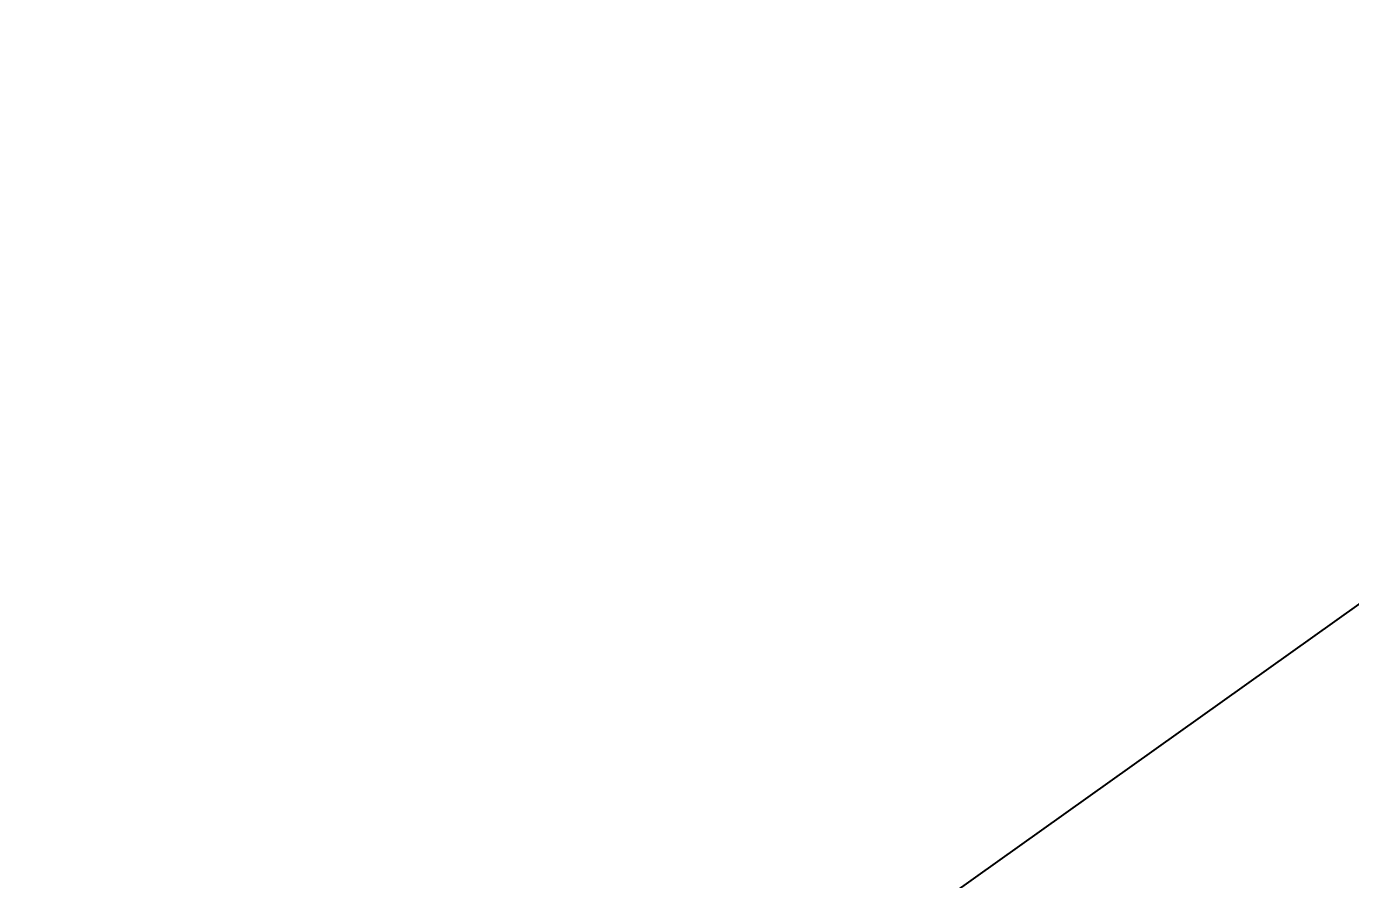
# Model space of a CAD drawing. Header units: feet. Extents: x 2321988 to 2329858, y 6722724 to 6730499.
# Drawn here: x 2326053.8174 to 2326054.1387, y 6726867.2702 to 6726867.4773 of the extents above; entities that cross this region are included whole.
import ezdxf

# ---------------------------------------------------------------- set-up
doc = ezdxf.new("R2010")
doc.units = ezdxf.units.FT
doc.header["$MEASUREMENT"] = 0
doc.header["$PDSIZE"] = 5
doc.layers.add('BESS Dimensions', color=3, linetype='Continuous')
doc.layers.add('C-BESS-EQUIPMENT', color=255, linetype='Continuous')
doc.styles.add('TG_DIMS', font='arial.ttf')
doc.dimstyles.new('TG-PROPOSED-ANNO', dxfattribs={"dimtxt": 0.1, "dimasz": 0.1, "dimexe": 0.05, "dimexo": 0.05, "dimgap": 0.02, "dimtad": 0, "dimtih": 1, "dimtoh": 1, "dimdsep": 46, "dimtxsty": 'TG_DIMS', "dimcen": 0, "dimclrd": 256, "dimclre": 256, "dimclrt": 256, "dimaunit": 1, "dimadec": 6, "dimazin": 2, "dimtfac": 1, "dimtofl": 0, "dimtmove": 1, "dimatfit": 3, "dimfxl": 1, "dimtolj": 1, "dimtzin": 0, "dimarcsym": 0})

# ---------------------------------------------------------------- blocks, each defined once
blk = doc.blocks.new('Midpoint Site Plan$0$P1730-01-0001')
at = {"color": 0, "linetype": 'ByBlock', "lineweight": -2}
for p, q in [((20.0755, 1.9384), (19.1979, 1.9384)), ((19.0203, 1.6742), (19.0203, -1.7263)), ((19.9041, 1.6067), (19.9041, -1.6588)), ((20.3292, 1.6067), (20.3292, -1.6588)), ((18.2904, 1.471), (19.0203, 1.471))]:
    blk.add_line(p, q, dxfattribs=at)
blk.add_arc((19.1979, 1.8893), 0.0491, 90, 180, dxfattribs=at)
blk.add_ellipse((14.454, 0), major_axis=(0, 4.086), ratio=0.670598, start_param=6.046109, end_param=9.661854, dxfattribs=at)
at = {"color": 0, "linetype": 'ByBlock', "lineweight": -2, "extrusion": (0, 0, -1)}
for centre, major_axis, ratio, start_param, end_param in [((15.8979, 0), (0, 4.086), 0.833977, 3.038975, 6.385803), ((16.596, 0), (0, 4.086), 0.833977, 3.050793, 6.373985), ((17.214, 0), (0, 4.086), 0.833977, 3.049307, 6.375471), ((18.1555, 0), (0, 1.9122), 0.833977, 2.568457, 6.856321), ((19.6504, 1.6025), (0, -0.3359), 0.755248, 3.141593, 4.725055), ((20.0755, 1.6025), (0, -0.3359), 0.755248, 3.141593, 4.725055), ((18.2904, 0), (0, 1.471), 0.833977, 3.141593, 6.283185), ((19.25, 0), (0, 1.471), 0.833977, 3.329957, 6.094821)]:
    blk.add_ellipse(centre, major_axis=major_axis, ratio=ratio, start_param=start_param, end_param=end_param, dxfattribs=at)
blk.add_ellipse((17.8421, 0), major_axis=(0, 4.086), ratio=0.833977, dxfattribs=at)
at = {"color": 0, "linetype": 'ByBlock', "lineweight": -2}
for centre in [(19.3382, 0.8481), (19.6456, 0.8481)]:
    blk.add_ellipse(centre, major_axis=(0, 0.275), ratio=0.262998, dxfattribs=at)
blk.add_open_spline([(14.9691, 3.9313), (14.8821, 3.9572), (14.7943, 3.9766), (14.4973, 4.0194), (14.2863, 4.0119), (13.8706, 3.9223), (13.6657, 3.84), (13.2731, 3.6038), (13.0854, 3.4499), (12.7387, 3.0782), (12.5797, 2.8604), (12.3004, 2.3734), (12.18, 2.1043), (11.9855, 1.5301), (11.9113, 1.2251), (11.8137, 0.5972), (11.7902, 0.2743), (11.7953, -0.3705), (11.824, -0.6925), (11.9317, -1.3167), (12.0107, -1.6188), (12.2143, -2.1858), (12.3388, -2.4505), (12.6257, -2.9271), (12.7881, -3.139), (13.1404, -3.498), (13.3303, -3.6451), (13.7262, -3.8671), (13.9321, -3.942), (14.349, -4.0168), (14.56, -4.0167), (14.8356, -3.9671), (14.9026, -3.9511), (14.9691, -3.9313)], degree=3, knots=[6.085725, 6.085725, 6.085725, 6.085725, 6.186944, 6.186944, 6.426796, 6.426796, 6.666649, 6.666649, 6.906501, 6.906501, 7.146353, 7.146353, 7.386205, 7.386205, 7.626057, 7.626057, 7.86591, 7.86591, 8.105762, 8.105762, 8.345614, 8.345614, 8.585466, 8.585466, 8.825318, 8.825318, 9.065171, 9.065171, 9.305023, 9.305023, 9.544875, 9.544875, 9.622239, 9.622239, 9.622239, 9.622239], dxfattribs=at)
blk.add_spline([(19.1488, 1.8893), (19.1042, 1.7227), (19.0203, 1.6742)], degree=3, dxfattribs=at)
blk = doc.blocks.new('Midpoint Site Plan$0$A$C71e53a02')
at = {"lineweight": 9}
for points in [[(15.5428, 2.558), (15.5233, 2.558), (15.5136, 2.558), (15.4941, 2.5482), (15.4844, 2.5482), (15.4746, 2.5482), (15.4551, 2.5482), (15.4454, 2.5482), (15.4356, 2.5482), (15.4161, 2.5385), (15.4064, 2.5385), (15.3967, 2.5385), (15.3772, 2.5385), (15.3674, 2.5385), (15.3577, 2.5288), (15.3382, 2.5288), (15.3284, 2.5288), (15.3187, 2.5288), (15.2992, 2.5288), (15.2895, 2.519), (15.2797, 2.519), (15.2602, 2.519), (15.2505, 2.5093), (15.2407, 2.5093), (15.2212, 2.5093), (15.2115, 2.5093), (15.2018, 2.4995), (15.1823, 2.4995), (15.1725, 2.4995), (15.1628, 2.4898), (15.1433, 2.4898), (15.1335, 2.48), (15.1238, 2.48), (15.1043, 2.48), (15.0946, 2.4703), (15.0848, 2.4703), (15.0653, 2.4703), (15.0556, 2.4605), (15.0458, 2.4605), (15.0361, 2.4508), (15.0166, 2.4508), (15.0069, 2.4411), (14.9971, 2.4411), (14.9776, 2.4313), (14.9679, 2.4313), (14.9581, 2.4313), (14.9484, 2.4216), (14.9289, 2.4216), (14.9192, 2.4118), (14.9289, 2.4118)], [(14.9192, 2.4118), (14.9192, 2.4118)], [(14.8022, 2.3631), (14.7827, 2.3533), (14.773, 2.3436), (14.7632, 2.3436), (14.7535, 2.3339), (14.7438, 2.3339), (14.7243, 2.3241), (14.7145, 2.3144), (14.7048, 2.3144), (14.695, 2.3046), (14.7048, 2.3046)], [(14.8022, 2.3631), (14.8022, 2.3631)], [(14.5878, 2.2462), (14.5781, 2.2364), (14.5684, 2.2267), (14.5586, 2.2267), (14.5489, 2.2169), (14.5294, 2.2072), (14.5196, 2.1974), (14.5099, 2.1974), (14.5001, 2.1877), (14.4904, 2.1779), (14.4806, 2.1779), (14.4904, 2.1779)], [(15.0069, 2.2462), (14.9971, 2.2462), (14.734, 2.2462), (14.734, -2.2559), (14.7438, -2.2559)], [(21.8184, 2.2462), (21.8087, 2.2462), (14.9971, 2.2462), (14.9971, -2.2559), (15.0069, -2.2559), (14.9971, -2.2559), (14.734, -2.2559)], [(14.3832, 2.1), (14.3735, 2.0902), (14.3637, 2.0805), (14.354, 2.0708), (14.3442, 2.061), (14.3345, 2.061), (14.3247, 2.0513), (14.315, 2.0415), (14.3052, 2.0318), (14.2955, 2.022), (14.2858, 2.0123), (14.276, 2.0025), (14.2663, 1.9928), (14.2565, 1.983), (14.2468, 1.9733), (14.237, 1.9636), (14.2273, 1.9636), (14.2175, 1.9538), (14.2078, 1.9441), (14.1981, 1.9343), (14.1883, 1.9246), (14.1786, 1.9148), (14.1688, 1.9051), (14.1591, 1.8953), (14.1493, 1.8856), (14.1396, 1.8759), (14.1298, 1.8661), (14.1201, 1.8564), (14.1103, 1.8466), (14.1006, 1.8369), (14.0909, 1.8271), (14.0811, 1.8174), (14.0714, 1.8076), (14.0714, 1.7979), (14.0616, 1.7882), (14.0519, 1.7784), (14.0421, 1.7687), (14.0324, 1.7492), (14.0226, 1.7394), (14.0129, 1.7297), (14.0032, 1.7199), (14.0032, 1.7102), (13.9934, 1.7005), (13.9837, 1.6907), (13.9739, 1.681), (13.9642, 1.6712), (13.9544, 1.6615), (13.9544, 1.6517), (13.9642, 1.6517)], [(14.3832, 2.1), (14.3832, 2.1)], [(16.1275, 1.681), (16.0983, 1.681), (16.0301, 1.6712), (15.9716, 1.642), (15.9034, 1.603), (15.8547, 1.5445), (15.8059, 1.4861), (15.767, 1.4081), (15.728, 1.3302), (15.7085, 1.2425), (15.689, 1.1547), (15.689, 1.0573), (15.689, 0.9599), (15.7085, 0.8722), (15.728, 0.7844), (15.767, 0.7065), (15.8059, 0.6285), (15.8547, 0.5701), (15.9034, 0.5213), (15.9716, 0.4726), (16.0301, 0.4531), (16.0983, 0.4336), (16.1275, 0.4336), (16.2055, 0.4336), (16.2152, 0.4336)], [(16.2932, 1.4861), (16.527, 1.4861), (16.4783, 1.5445), (16.4296, 1.603), (16.3711, 1.642), (16.3029, 1.6712), (16.2347, 1.681), (16.1762, 1.681), (16.108, 1.6712), (16.0495, 1.642), (15.9813, 1.603), (15.9326, 1.5445), (15.8839, 1.4861), (15.8449, 1.4081), (15.8059, 1.3302), (15.7864, 1.2425), (15.767, 1.1547), (15.767, 1.0573), (15.767, 0.9599), (15.7864, 0.8722), (15.8059, 0.7844), (15.8449, 0.7065), (15.8839, 0.6285), (15.9326, 0.5701), (15.9813, 0.5213), (16.0495, 0.4726), (16.108, 0.4531), (16.1762, 0.4336), (16.2347, 0.4336), (16.3029, 0.4531), (16.3711, 0.4726), (16.4296, 0.5213), (16.4783, 0.5701), (16.527, 0.6285), (16.5368, 0.6285), (16.527, 0.6285), (16.2932, 0.6285), (16.0301, 0.8429), (16.0398, 0.8429)], [(16.2055, 1.681), (16.1275, 1.681), (16.1372, 1.681)], [(13.8862, 1.5543), (13.8862, 1.5445), (13.8765, 1.5348), (13.8667, 1.525), (13.857, 1.5153), (13.857, 1.5056), (13.8472, 1.4958), (13.8375, 1.4861), (13.8278, 1.4666), (13.8278, 1.4568), (13.818, 1.4471), (13.8278, 1.4471)], [(16.2932, 1.4958), (16.2055, 1.4958), (16.2152, 1.4958), (16.2055, 1.4958), (16.1665, 1.4861), (16.108, 1.4763), (16.0593, 1.4373), (16.0106, 1.3984), (15.9716, 1.3399), (15.9424, 1.2814), (15.9229, 1.2132), (15.9034, 1.1353), (15.9034, 1.0573), (15.9034, 0.9793), (15.9229, 0.9014), (15.9424, 0.8332), (15.9716, 0.7747), (16.0106, 0.7162), (16.0593, 0.6773), (16.108, 0.648), (16.1665, 0.6285), (16.2055, 0.6188), (16.2932, 0.6188), (16.3029, 0.6188)], [(16.3224, 0.6285), (16.3127, 0.6285), (16.2542, 0.6285), (16.2055, 0.648), (16.147, 0.6773), (16.108, 0.7162), (16.0593, 0.7747), (16.0301, 0.8332), (16.0106, 0.9014), (15.9911, 0.9793), (15.9911, 1.0573), (15.9911, 1.1353), (16.0106, 1.2132), (16.0301, 1.2814), (16.0593, 1.3399), (16.108, 1.3984), (16.147, 1.4373), (16.2055, 1.4763), (16.2542, 1.4861), (16.3127, 1.4958), (16.3224, 1.4861), (16.3321, 1.4861)], [(16.3029, 1.4861), (16.2932, 1.4861), (16.0301, 1.2717), (16.2639, 1.2717), (16.2737, 1.2717), (16.2639, 1.2717)], [(16.7901, 1.2717), (16.7901, 1.2814), (16.7804, 1.2814), (16.7804, 1.2912), (16.7707, 1.2912), (16.7707, 1.3009), (16.7707, 1.3107), (16.7609, 1.3107), (16.7609, 1.3204), (16.7512, 1.3204), (16.7512, 1.3302), (16.7414, 1.3302), (16.7414, 1.3399), (16.7317, 1.3399), (16.7219, 1.3496), (16.7122, 1.3496), (16.7122, 1.3594), (16.7024, 1.3594), (16.7024, 1.3691), (16.6927, 1.3691), (16.6927, 1.3789), (16.683, 1.3789), (16.683, 1.3886), (16.6732, 1.3886), (16.6732, 1.3984), (16.6635, 1.3984), (16.6537, 1.3984), (16.6537, 1.4081), (16.644, 1.4081), (16.644, 1.4179), (16.6342, 1.4179), (16.6342, 1.4276), (16.6245, 1.4276), (16.6147, 1.4276), (16.6147, 1.4373), (16.605, 1.4373), (16.605, 1.4471), (16.5953, 1.4471), (16.5855, 1.4568), (16.5758, 1.4568), (16.5758, 1.4666), (16.566, 1.4666), (16.5563, 1.4666), (16.5563, 1.4763), (16.5465, 1.4763), (16.5368, 1.4861), (16.527, 1.4861), (16.5368, 1.4861), (16.527, 1.4861), (16.5173, 1.4861), (16.5173, 1.4763), (16.5075, 1.4666), (16.5075, 1.4568), (16.4978, 1.4568), (16.4978, 1.4471), (16.4881, 1.4471), (16.4881, 1.4373), (16.4783, 1.4373), (16.4783, 1.4276), (16.4686, 1.4276), (16.4686, 1.4179), (16.4588, 1.4179), (16.4491, 1.4081), (16.4393, 1.3984), (16.4296, 1.3984), (16.4296, 1.3886), (16.4198, 1.3886), (16.4198, 1.3789), (16.4296, 1.3789), (16.4198, 1.3789), (16.4783, 1.4179), (16.5563, 1.4276), (16.6245, 1.4179), (16.683, 1.3789), (16.7609, 1.2912), (16.8096, 1.1742), (16.8194, 1.0573), (16.8096, 0.9404), (16.8096, 0.9306), (16.8096, 0.9209), (16.8096, 0.9111), (16.7999, 0.9111), (16.7999, 0.9014), (16.7999, 0.8916), (16.7999, 0.8819), (16.7999, 0.8722), (16.7999, 0.8624), (16.7999, 0.8527), (16.7901, 0.8429)], [(16.5075, 1.4666), (16.5075, 1.4666)], [(16.5075, 1.4666), (16.5075, 1.4666)], [(16.5075, 1.4666), (16.5075, 1.4666)], [(16.5075, 1.4666), (16.5075, 1.4666)], [(16.5075, 1.4666), (16.5075, 1.4666)], [(16.5075, 1.4666), (16.5075, 1.4666)], [(16.5075, 1.4666), (16.5075, 1.4666)], [(16.5173, 1.4763), (16.5173, 1.4763)], [(16.5173, 1.4763), (16.5173, 1.4763)], [(16.5173, 1.4763), (16.5173, 1.4763)], [(16.5173, 1.4763), (16.5173, 1.4763)], [(16.5173, 1.4763), (16.5173, 1.4763)], [(16.527, 1.4861), (16.527, 1.4861)], [(16.527, 1.4861), (16.527, 1.4861)], [(16.5465, 1.4763), (16.5465, 1.4763)], [(16.5563, 1.4763), (16.5563, 1.4763)], [(16.566, 1.4666), (16.566, 1.4666)], [(16.566, 1.4666), (16.566, 1.4666)], [(16.566, 1.4666), (16.566, 1.4666)], [(16.4686, 1.4276), (16.4686, 1.4276)], [(16.4686, 1.4276), (16.4686, 1.4276)], [(16.4686, 1.4276), (16.4686, 1.4276)], [(16.4686, 1.4276), (16.4686, 1.4276)], [(16.4686, 1.4276), (16.4686, 1.4276)], [(16.4686, 1.4276), (16.4686, 1.4276)], [(16.4686, 1.4276), (16.4686, 1.4276)], [(16.4686, 1.4276), (16.4686, 1.4276)], [(16.4686, 1.4276), (16.4686, 1.4276)], [(16.4783, 1.4373), (16.4783, 1.4373)], [(16.4783, 1.4373), (16.4783, 1.4373)], [(16.4783, 1.4373), (16.4783, 1.4373)], [(16.4783, 1.4373), (16.4783, 1.4373)], [(16.4783, 1.4373), (16.4783, 1.4373)], [(16.4783, 1.4373), (16.4783, 1.4373)], [(16.4783, 1.4373), (16.4783, 1.4373)], [(16.4783, 1.4373), (16.4783, 1.4373)], [(16.4783, 1.4276), (16.4783, 1.4276)], [(16.4881, 1.4471), (16.4881, 1.4471)], [(16.4881, 1.4471), (16.4881, 1.4471)], [(16.4881, 1.4471), (16.4881, 1.4471)], [(16.4881, 1.4471), (16.4881, 1.4471)], [(16.4881, 1.4471), (16.4881, 1.4471)], [(16.4881, 1.4471), (16.4881, 1.4471)], [(16.4881, 1.4471), (16.4881, 1.4471)], [(16.4881, 1.4471), (16.4881, 1.4471)], [(16.4881, 1.4471), (16.4881, 1.4471)], [(16.4881, 1.4373), (16.4881, 1.4373)], [(16.4978, 1.4568), (16.4978, 1.4568)], [(16.4978, 1.4568), (16.4978, 1.4568)], [(16.4978, 1.4568), (16.4978, 1.4568)], [(16.4978, 1.4568), (16.4978, 1.4568)], [(16.4978, 1.4568), (16.4978, 1.4568)], [(16.4978, 1.4568), (16.4978, 1.4568)], [(16.4978, 1.4568), (16.4978, 1.4568)], [(16.4978, 1.4568), (16.4978, 1.4568)], [(16.4978, 1.4568), (16.4978, 1.4568)], [(16.4978, 1.4568), (16.4978, 1.4568)], [(16.4978, 1.4471), (16.4978, 1.4471)], [(16.5758, 1.4568), (16.5758, 1.4568)], [(16.5855, 1.4568), (16.5855, 1.4568)], [(16.5855, 1.4568), (16.5855, 1.4568)], [(16.5855, 1.4568), (16.5855, 1.4568)], [(16.5953, 1.4471), (16.5953, 1.4471)], [(16.5953, 1.4471), (16.5953, 1.4471)], [(16.5953, 1.4471), (16.5953, 1.4471)], [(16.605, 1.4471), (16.605, 1.4471)], [(16.605, 1.4373), (16.605, 1.4373)], [(16.6147, 1.4373), (16.6147, 1.4373)], [(16.6147, 1.4373), (16.6147, 1.4373)], [(16.6245, 1.4276), (16.6245, 1.4276)], [(16.6245, 1.4276), (16.6245, 1.4276)], [(16.6245, 1.4276), (16.6245, 1.4276)], [(16.4296, 1.3886), (16.4296, 1.3886)], [(16.4296, 1.3886), (16.4296, 1.3886)], [(16.4393, 1.3984), (16.4393, 1.3984)], [(16.4393, 1.3984), (16.4393, 1.3984)], [(16.4393, 1.3984), (16.4393, 1.3984)], [(16.4393, 1.3984), (16.4393, 1.3984)], [(16.4491, 1.4081), (16.4491, 1.4081)], [(16.4491, 1.4081), (16.4491, 1.4081)], [(16.4491, 1.4081), (16.4491, 1.4081)], [(16.4491, 1.4081), (16.4491, 1.4081)], [(16.4491, 1.4081), (16.4491, 1.4081)], [(16.4491, 1.4081), (16.4491, 1.4081)], [(16.4491, 1.4081), (16.4491, 1.4081)], [(16.4588, 1.4179), (16.4588, 1.4179)], [(16.4588, 1.4179), (16.4588, 1.4179)], [(16.4588, 1.4179), (16.4588, 1.4179)], [(16.4588, 1.4179), (16.4588, 1.4179)], [(16.4588, 1.4179), (16.4588, 1.4179)], [(16.4588, 1.4179), (16.4588, 1.4179)], [(16.4588, 1.4179), (16.4588, 1.4179)], [(16.4588, 1.4179), (16.4588, 1.4179)], [(16.4588, 1.4179), (16.4588, 1.4179)], [(16.6342, 1.4179), (16.6342, 1.4179)], [(16.6342, 1.4179), (16.6342, 1.4179)], [(16.644, 1.4179), (16.644, 1.4179)], [(16.644, 1.4179), (16.644, 1.4179)], [(16.6537, 1.4081), (16.6537, 1.4081)], [(16.6537, 1.4081), (16.6537, 1.4081)], [(16.6537, 1.4081), (16.6537, 1.4081)], [(16.6635, 1.3984), (16.6635, 1.3984)], [(16.6635, 1.3984), (16.6635, 1.3984)], [(16.6635, 1.3984), (16.6635, 1.3984)], [(16.6635, 1.3984), (16.6635, 1.3984)], [(16.6635, 1.3984), (16.6635, 1.3984)], [(16.6635, 1.3984), (16.6635, 1.3984)], [(16.6635, 1.3984), (16.6635, 1.3984)], [(16.6732, 1.3984), (16.6732, 1.3984)], [(16.6732, 1.3984), (16.6732, 1.3984)], [(16.6732, 1.3886), (16.6732, 1.3886)], [(16.6732, 1.3886), (16.6732, 1.3886)], [(16.6732, 1.3886), (16.6732, 1.3886)], [(16.6732, 1.3886), (16.6732, 1.3886)], [(16.683, 1.3886), (16.683, 1.3886)], [(16.7999, 0.8429), (16.7901, 0.8429), (16.7901, 0.8332), (16.7804, 0.8332), (16.7804, 0.8234), (16.7707, 0.8234), (16.7707, 0.8137), (16.7609, 0.8137), (16.7609, 0.8039), (16.7512, 0.7942), (16.7414, 0.7844), (16.7414, 0.7747), (16.7317, 0.7747), (16.7219, 0.7747), (16.7219, 0.765), (16.7122, 0.765), (16.7122, 0.7552), (16.7024, 0.7552), (16.7024, 0.7455), (16.6927, 0.7455), (16.6927, 0.7357), (16.683, 0.7357), (16.6927, 0.7357), (16.683, 0.7357), (16.6245, 0.6967), (16.5563, 0.687), (16.4783, 0.6967), (16.4198, 0.7357), (16.4296, 0.7357), (16.4198, 0.7357), (16.3419, 0.8234), (16.3029, 0.9404), (16.2834, 1.0573), (16.2932, 1.0573), (16.2834, 1.0573), (16.3029, 1.1742), (16.3419, 1.2912), (16.4198, 1.3789), (16.4101, 1.3789), (16.4101, 1.3691), (16.4004, 1.3691), (16.4004, 1.3594), (16.3906, 1.3594), (16.3809, 1.3594), (16.3809, 1.3496), (16.3711, 1.3496), (16.3711, 1.3399), (16.3614, 1.3399), (16.3516, 1.3302), (16.3419, 1.3302), (16.3419, 1.3204), (16.3321, 1.3204), (16.3224, 1.3107), (16.3127, 1.3107), (16.3127, 1.3009), (16.3029, 1.3009), (16.2932, 1.2912), (16.2834, 1.2912), (16.2834, 1.2814), (16.2737, 1.2814), (16.2639, 1.2717), (16.2639, 1.2619), (16.2639, 1.2522), (16.2737, 1.2425), (16.2737, 1.2327), (16.2737, 1.223), (16.2737, 1.2132), (16.2737, 1.2035), (16.2737, 1.1937), (16.2737, 1.184), (16.2737, 1.1742), (16.2834, 1.1742), (16.2834, 1.1645), (16.2834, 1.1547), (16.2834, 1.145), (16.2834, 1.1353), (16.2834, 1.1255), (16.2834, 1.1158), (16.2834, 1.106), (16.2834, 1.0963), (16.2834, 1.0865), (16.2834, 1.0768), (16.2834, 1.067), (16.2834, 1.0573), (16.2834, 1.0476), (16.2834, 1.0378), (16.2834, 1.0281), (16.2834, 1.0183), (16.2834, 1.0086), (16.2834, 0.9988), (16.2834, 0.9891), (16.2834, 0.9793), (16.2834, 0.9696), (16.2834, 0.9599), (16.2834, 0.9501), (16.2834, 0.9404), (16.2737, 0.9306), (16.2737, 0.9209), (16.2737, 0.9111), (16.2737, 0.9014), (16.2737, 0.8916), (16.2737, 0.8819), (16.2737, 0.8722), (16.2639, 0.8722), (16.2639, 0.8624), (16.2639, 0.8527), (16.2639, 0.8429), (16.2737, 0.8429), (16.2639, 0.8429), (16.0301, 0.8429), (16.0301, 1.2717), (16.0398, 1.2717)], [(16.3711, 1.3496), (16.3711, 1.3496)], [(16.3809, 1.3496), (16.3809, 1.3496)], [(16.3809, 1.3496), (16.3809, 1.3496)], [(16.3906, 1.3594), (16.3906, 1.3594)], [(16.3906, 1.3594), (16.3906, 1.3594)], [(16.3906, 1.3594), (16.3906, 1.3594)], [(16.3906, 1.3594), (16.3906, 1.3594)], [(16.4004, 1.3691), (16.4004, 1.3691)], [(16.4004, 1.3691), (16.4004, 1.3691)], [(16.4004, 1.3691), (16.4004, 1.3691)], [(16.4004, 1.3691), (16.4004, 1.3691)], [(16.4004, 1.3691), (16.4004, 1.3691)], [(16.4004, 1.3691), (16.4004, 1.3691)], [(16.4004, 1.3691), (16.4004, 1.3691)], [(16.4101, 1.3789), (16.4101, 1.3789)], [(16.4101, 1.3789), (16.4101, 1.3789)], [(16.4101, 1.3691), (16.4101, 1.3691)], [(16.4101, 1.3691), (16.4101, 1.3691)], [(16.4101, 1.3691), (16.4101, 1.3691)], [(16.4198, 1.3789), (16.4198, 1.3789)], [(16.6927, 1.3789), (16.6927, 1.3789)], [(16.6927, 1.3691), (16.6927, 1.3691)], [(16.7024, 1.3691), (16.7024, 1.3691)], [(16.7024, 1.3691), (16.7024, 1.3691)], [(16.7024, 1.3691), (16.7024, 1.3691)], [(16.7122, 1.3594), (16.7122, 1.3594)], [(16.7122, 1.3594), (16.7122, 1.3594)], [(16.7122, 1.3594), (16.7122, 1.3594)], [(16.7122, 1.3594), (16.7122, 1.3594)], [(16.7122, 1.3594), (16.7122, 1.3594)], [(16.7219, 1.3496), (16.7219, 1.3496)], [(16.7219, 1.3496), (16.7219, 1.3496)], [(16.7219, 1.3496), (16.7219, 1.3496)], [(16.7219, 1.3496), (16.7219, 1.3496)], [(16.7219, 1.3496), (16.7219, 1.3496)], [(16.7219, 1.3496), (16.7219, 1.3496)], [(16.7219, 1.3496), (16.7219, 1.3496)], [(16.7219, 1.3496), (16.7219, 1.3496)], [(16.7219, 1.3496), (16.7219, 1.3496)], [(13.7595, 1.3399), (13.7498, 1.3302), (13.7498, 1.3204), (13.74, 1.3009), (13.7303, 1.2912), (13.7303, 1.2814), (13.7206, 1.2717), (13.7206, 1.2619), (13.7108, 1.2425), (13.7011, 1.2327), (13.7108, 1.2327)], [(13.7595, 1.3399), (13.7595, 1.3399)], [(15.728, 1.3399), (15.689, 1.3302), (15.6403, 1.3107), (15.611, 1.2814), (15.5721, 1.2327), (15.5526, 1.184), (15.5331, 1.1158), (15.5331, 1.0573), (15.5331, 0.9988), (15.5526, 0.9404), (15.5721, 0.8819), (15.611, 0.8332), (15.6403, 0.8039), (15.689, 0.7844), (15.728, 0.7747), (15.7377, 0.7747), (15.728, 0.7747)], [(16.3321, 1.3204), (16.3321, 1.3204)], [(16.3321, 1.3204), (16.3321, 1.3204)], [(16.3321, 1.3204), (16.3321, 1.3204)], [(16.3419, 1.3302), (16.3419, 1.3302)], [(16.3419, 1.3204), (16.3419, 1.3204)], [(16.3516, 1.3302), (16.3516, 1.3302)], [(16.3516, 1.3302), (16.3516, 1.3302)], [(16.3516, 1.3302), (16.3516, 1.3302)], [(16.3614, 1.3399), (16.3614, 1.3399)], [(16.3614, 1.3399), (16.3614, 1.3399)], [(16.3614, 1.3399), (16.3614, 1.3399)], [(16.3711, 1.3399), (16.3711, 1.3399)], [(16.7317, 1.3399), (16.7317, 1.3399)], [(16.7317, 1.3399), (16.7317, 1.3399)], [(16.7317, 1.3399), (16.7317, 1.3399)], [(16.7317, 1.3399), (16.7317, 1.3399)], [(16.7317, 1.3399), (16.7317, 1.3399)], [(16.7317, 1.3399), (16.7317, 1.3399)], [(16.7317, 1.3399), (16.7317, 1.3399)], [(16.7317, 1.3399), (16.7317, 1.3399)], [(16.7317, 1.3399), (16.7317, 1.3399)], [(16.7317, 1.3399), (16.7317, 1.3399)], [(16.7414, 1.3302), (16.7414, 1.3302)], [(16.7414, 1.3302), (16.7414, 1.3302)], [(16.7414, 1.3302), (16.7414, 1.3302)], [(16.7414, 1.3302), (16.7414, 1.3302)], [(16.7414, 1.3302), (16.7414, 1.3302)], [(16.7414, 1.3302), (16.7414, 1.3302)], [(16.7414, 1.3302), (16.7414, 1.3302)], [(16.7414, 1.3302), (16.7414, 1.3302)], [(16.7414, 1.3302), (16.7414, 1.3302)], [(16.7512, 1.3204), (16.7512, 1.3204)], [(16.7512, 1.3204), (16.7512, 1.3204)], [(16.7512, 1.3204), (16.7512, 1.3204)], [(16.7512, 1.3204), (16.7512, 1.3204)], [(16.7512, 1.3204), (16.7512, 1.3204)], [(16.7512, 1.3204), (16.7512, 1.3204)], [(16.7512, 1.3204), (16.7512, 1.3204)], [(16.7512, 1.3204), (16.7512, 1.3204)], [(16.7512, 1.3204), (16.7512, 1.3204)], [(16.7512, 1.3204), (16.7512, 1.3204)], [(16.2932, 1.2912), (16.2932, 1.2912)], [(16.2932, 1.2912), (16.2932, 1.2912)], [(16.2932, 1.2912), (16.2932, 1.2912)], [(16.3029, 1.3009), (16.3029, 1.3009)], [(16.3029, 1.3009), (16.3029, 1.3009)], [(16.3127, 1.3107), (16.3127, 1.3107)], [(16.3127, 1.3009), (16.3127, 1.3009)], [(16.3224, 1.3107), (16.3224, 1.3107)], [(16.3224, 1.3107), (16.3224, 1.3107)], [(16.3224, 1.3107), (16.3224, 1.3107)], [(16.7609, 1.3107), (16.7609, 1.3107)], [(16.7609, 1.3107), (16.7609, 1.3107)], [(16.7609, 1.3107), (16.7609, 1.3107)], [(16.7609, 1.3107), (16.7609, 1.3107)], [(16.7609, 1.3107), (16.7609, 1.3107)], [(16.7609, 1.3107), (16.7609, 1.3107)], [(16.7609, 1.3107), (16.7609, 1.3107)], [(16.7609, 1.3107), (16.7609, 1.3107)], [(16.7609, 1.3107), (16.7609, 1.3107)], [(16.7609, 1.3107), (16.7609, 1.3107)], [(16.7707, 1.3009), (16.7707, 1.3009)], [(16.7707, 1.3009), (16.7707, 1.3009)], [(16.7707, 1.3009), (16.7707, 1.3009)], [(16.7707, 1.3009), (16.7707, 1.3009)], [(16.7707, 1.3009), (16.7707, 1.3009)], [(16.7707, 1.3009), (16.7707, 1.3009)], [(16.7707, 1.3009), (16.7707, 1.3009)], [(16.7707, 1.3009), (16.7707, 1.3009)], [(16.7804, 1.2912), (16.7804, 1.2912)], [(16.7804, 1.2912), (16.7804, 1.2912)], [(16.7804, 1.2912), (16.7804, 1.2912)], [(16.7804, 1.2912), (16.7804, 1.2912)], [(16.7804, 1.2814), (16.7804, 1.2814)], [(16.7901, 1.2814), (16.7901, 1.2814)], [(16.7901, 1.2814), (16.7901, 1.2814)], [(16.2639, 1.2717), (16.2639, 1.2717)], [(16.2639, 1.2619), (16.2639, 1.2619)], [(16.2639, 1.2522), (16.2639, 1.2522)], [(16.2639, 1.2522), (16.2639, 1.2522)], [(16.2737, 1.2425), (16.2737, 1.2425)], [(16.2737, 1.2425), (16.2737, 1.2425)], [(16.5368, 0.6285), (16.5465, 0.6383), (16.5563, 0.6383), (16.5563, 0.648), (16.566, 0.648), (16.5758, 0.6578), (16.5855, 0.6578), (16.5855, 0.6675), (16.5953, 0.6675), (16.605, 0.6675), (16.605, 0.6773), (16.6147, 0.6773), (16.6147, 0.687), (16.6245, 0.687), (16.6342, 0.687), (16.6342, 0.6967), (16.644, 0.6967), (16.644, 0.7065), (16.6537, 0.7065), (16.6537, 0.7162), (16.6635, 0.7162), (16.6732, 0.726), (16.683, 0.726), (16.683, 0.7357), (16.7609, 0.8234), (16.8096, 0.9404), (16.8096, 0.9501), (16.8096, 0.9599), (16.8096, 0.9696), (16.8096, 0.9793), (16.8096, 0.9891), (16.8194, 0.9891), (16.8194, 0.9988), (16.8194, 1.0086), (16.8194, 1.0183), (16.8194, 1.0281), (16.8194, 1.0378), (16.8194, 1.0476), (16.8194, 1.0573), (16.8291, 1.0573), (16.8194, 1.0573), (16.8194, 1.067), (16.8194, 1.0768), (16.8194, 1.0865), (16.8194, 1.0963), (16.8096, 1.106), (16.8096, 1.1158), (16.8096, 1.1255), (16.8096, 1.1353), (16.8096, 1.145), (16.8096, 1.1547), (16.8096, 1.1645), (16.8096, 1.1742), (16.8096, 1.184), (16.8096, 1.1937), (16.8096, 1.2035), (16.7999, 1.2132), (16.7999, 1.223), (16.7999, 1.2327), (16.7999, 1.2425), (16.7999, 1.2522), (16.7999, 1.2619), (16.7901, 1.2717), (16.7999, 1.2717)], [(16.7901, 1.2717), (16.7901, 1.2717)], [(16.7999, 1.2619), (16.7999, 1.2619)], [(16.7999, 1.2522), (16.7999, 1.2522)], [(16.7999, 1.2522), (16.7999, 1.2522)], [(16.7999, 1.2425), (16.7999, 1.2425)], [(16.7999, 1.2425), (16.7999, 1.2425)], [(13.7011, 1.2327), (13.7011, 1.2327)], [(16.2737, 1.2327), (16.2737, 1.2327)], [(16.2737, 1.223), (16.2737, 1.223)], [(16.2737, 1.223), (16.2737, 1.223)], [(16.2737, 1.2132), (16.2737, 1.2132)], [(16.2737, 1.2132), (16.2737, 1.2132)], [(16.2737, 1.2035), (16.2737, 1.2035)], [(16.2737, 1.2035), (16.2737, 1.2035)], [(16.7999, 1.2327), (16.7999, 1.2327)], [(16.7999, 1.223), (16.7999, 1.223)], [(16.7999, 1.223), (16.7999, 1.223)], [(16.7999, 1.2132), (16.7999, 1.2132)], [(16.7999, 1.2132), (16.7999, 1.2132)], [(16.8096, 1.2035), (16.8096, 1.2035)], [(16.8096, 1.2035), (16.8096, 1.2035)], [(15.6987, 1.1742), (15.6792, 1.0573), (15.6987, 0.9404), (15.7085, 0.9404)], [(16.2737, 1.1937), (16.2737, 1.1937)], [(16.2737, 1.1937), (16.2737, 1.1937)], [(16.2737, 1.184), (16.2737, 1.184)], [(16.2737, 1.184), (16.2737, 1.184)], [(16.2834, 1.1742), (16.2834, 1.1742)], [(16.2834, 1.1645), (16.2834, 1.1645)], [(16.2834, 1.1645), (16.2834, 1.1645)], [(16.8096, 1.1937), (16.8096, 1.1937)], [(16.8096, 1.1937), (16.8096, 1.1937)], [(16.8096, 1.184), (16.8096, 1.184)], [(16.8096, 1.184), (16.8096, 1.184)], [(16.8096, 1.1742), (16.8096, 1.1742)], [(16.8096, 1.1742), (16.8096, 1.1742)], [(16.8096, 1.1645), (16.8096, 1.1645)], [(16.8096, 1.1645), (16.8096, 1.1645)], [(16.2834, 1.1547), (16.2834, 1.1547)], [(16.2834, 1.1547), (16.2834, 1.1547)], [(16.2834, 1.145), (16.2834, 1.145)], [(16.2834, 1.1353), (16.2834, 1.1353)], [(16.2834, 1.1353), (16.2834, 1.1353)], [(16.2834, 1.1255), (16.2834, 1.1255)], [(16.2834, 1.1255), (16.2834, 1.1255)], [(16.8096, 1.1547), (16.8096, 1.1547)], [(16.8096, 1.1547), (16.8096, 1.1547)], [(16.8096, 1.145), (16.8096, 1.145)], [(16.8096, 1.1353), (16.8096, 1.1353)], [(16.8096, 1.1353), (16.8096, 1.1353)], [(16.8096, 1.1255), (16.8096, 1.1255)], [(16.8096, 1.1255), (16.8096, 1.1255)], [(13.6523, 1.1158), (13.6426, 1.0963), (13.6329, 1.0768), (13.6231, 1.0476), (13.6134, 1.0183), (13.6036, 0.9988), (13.5939, 0.9696), (13.5841, 0.9404), (13.5744, 0.9209), (13.5744, 0.8916)], [(16.2834, 1.1158), (16.2834, 1.1158)], [(16.2834, 1.1158), (16.2834, 1.1158)], [(16.2834, 1.106), (16.2834, 1.106)], [(16.2834, 1.0963), (16.2834, 1.0963)], [(16.8096, 1.1158), (16.8096, 1.1158)], [(16.8096, 1.1158), (16.8096, 1.1158)], [(16.8096, 1.106), (16.8096, 1.106)], [(16.8194, 1.0963), (16.8194, 1.0963)], [(16.2834, 1.0476), (16.2834, 1.0476)], [(16.8194, 1.0476), (16.8194, 1.0476)], [(16.2834, 1.0378), (16.2834, 1.0378)], [(16.2834, 1.0378), (16.2834, 1.0378)], [(16.2834, 1.0281), (16.2834, 1.0281)], [(16.2834, 1.0281), (16.2834, 1.0281)], [(16.2834, 1.0183), (16.2834, 1.0183)], [(16.2834, 1.0086), (16.2834, 1.0086)], [(16.2834, 1.0086), (16.2834, 1.0086)], [(16.8194, 1.0378), (16.8194, 1.0378)], [(16.8194, 1.0378), (16.8194, 1.0378)], [(16.8194, 1.0281), (16.8194, 1.0281)], [(16.8194, 1.0281), (16.8194, 1.0281)], [(16.8194, 1.0183), (16.8194, 1.0183)], [(16.8194, 1.0086), (16.8194, 1.0086)], [(16.8194, 1.0086), (16.8194, 1.0086)], [(16.2834, 0.9988), (16.2834, 0.9988)], [(16.2834, 0.9988), (16.2834, 0.9988)], [(16.2834, 0.9891), (16.2834, 0.9891)], [(16.2834, 0.9891), (16.2834, 0.9891)], [(16.2834, 0.9793), (16.2834, 0.9793)], [(16.2834, 0.9793), (16.2834, 0.9793)], [(16.2834, 0.9696), (16.2834, 0.9696)], [(16.2834, 0.9696), (16.2834, 0.9696)], [(16.8096, 0.9793), (16.8096, 0.9793)], [(16.8096, 0.9793), (16.8096, 0.9793)], [(16.8096, 0.9696), (16.8096, 0.9696)], [(16.8096, 0.9696), (16.8096, 0.9696)], [(16.8194, 0.9988), (16.8194, 0.9988)], [(16.8194, 0.9988), (16.8194, 0.9988)], [(16.8194, 0.9891), (16.8194, 0.9891)], [(16.2737, 0.9306), (16.2737, 0.9306)], [(16.2737, 0.9306), (16.2737, 0.9306)], [(16.2834, 0.9599), (16.2834, 0.9599)], [(16.2834, 0.9599), (16.2834, 0.9599)], [(16.2834, 0.9501), (16.2834, 0.9501)], [(16.2834, 0.9404), (16.2834, 0.9404)], [(16.2834, 0.9404), (16.2834, 0.9404)], [(16.8096, 0.9599), (16.8096, 0.9599)], [(16.8096, 0.9599), (16.8096, 0.9599)], [(16.8096, 0.9501), (16.8096, 0.9501)], [(16.8096, 0.9404), (16.8096, 0.9404)], [(16.8096, 0.9404), (16.8096, 0.9404)], [(16.8096, 0.9306), (16.8096, 0.9306)], [(16.8096, 0.9306), (16.8096, 0.9306)], [(16.2737, 0.9209), (16.2737, 0.9209)], [(16.2737, 0.9209), (16.2737, 0.9209)], [(16.2737, 0.9111), (16.2737, 0.9111)], [(16.2737, 0.9111), (16.2737, 0.9111)], [(16.2737, 0.9014), (16.2737, 0.9014)], [(16.2737, 0.9014), (16.2737, 0.9014)], [(16.2737, 0.8916), (16.2737, 0.8916)], [(16.2737, 0.8916), (16.2737, 0.8916)], [(16.7999, 0.9014), (16.7999, 0.9014)], [(16.7999, 0.9014), (16.7999, 0.9014)], [(16.7999, 0.8916), (16.7999, 0.8916)], [(16.7999, 0.8916), (16.7999, 0.8916)], [(16.8096, 0.9209), (16.8096, 0.9209)], [(16.8096, 0.9209), (16.8096, 0.9209)], [(16.8096, 0.9111), (16.8096, 0.9111)], [(16.2737, 0.8819), (16.2737, 0.8819)], [(16.7999, 0.8819), (16.7999, 0.8819)], [(16.7999, 0.8722), (16.7999, 0.8722)], [(16.2639, 0.8429), (16.2639, 0.8332), (16.2737, 0.8332), (16.2834, 0.8332), (16.2834, 0.8234), (16.2932, 0.8234), (16.3029, 0.8137), (16.3127, 0.8137), (16.3127, 0.8039), (16.3224, 0.8039), (16.3321, 0.8039), (16.3321, 0.7942), (16.3419, 0.7942), (16.3419, 0.7844), (16.3516, 0.7844), (16.3614, 0.7747), (16.3711, 0.7747), (16.3711, 0.765), (16.3809, 0.765), (16.3906, 0.7552), (16.4004, 0.7455), (16.4101, 0.7455), (16.4101, 0.7357), (16.4198, 0.7357), (16.4198, 0.726), (16.4296, 0.726), (16.4296, 0.7162), (16.4393, 0.7162), (16.4491, 0.7162), (16.4491, 0.7065), (16.4588, 0.7065), (16.4588, 0.6967), (16.4686, 0.6967), (16.4686, 0.687), (16.4783, 0.687), (16.4783, 0.6773), (16.4881, 0.6773), (16.4881, 0.6675), (16.4978, 0.6675), (16.4978, 0.6578), (16.5075, 0.6578), (16.5075, 0.648), (16.5173, 0.6383), (16.5173, 0.6285), (16.527, 0.6285), (16.5368, 0.6285), (16.527, 0.6285)], [(16.2834, 0.8234), (16.2834, 0.8234)], [(16.2932, 0.8234), (16.2932, 0.8234)], [(16.2932, 0.8234), (16.2932, 0.8234)], [(16.2932, 0.8234), (16.2932, 0.8234)], [(16.3029, 0.8137), (16.3029, 0.8137)], [(16.3029, 0.8137), (16.3029, 0.8137)], [(16.3127, 0.8137), (16.3127, 0.8137)], [(16.3127, 0.8137), (16.3127, 0.8137)], [(16.7707, 0.8137), (16.7707, 0.8137)], [(16.7707, 0.8137), (16.7707, 0.8137)], [(16.7707, 0.8137), (16.7707, 0.8137)], [(16.7707, 0.8137), (16.7707, 0.8137)], [(16.7707, 0.8137), (16.7707, 0.8137)], [(16.7804, 0.8332), (16.7804, 0.8332)], [(15.7377, 0.7747), (15.7475, 0.7747)], [(16.3224, 0.8039), (16.3224, 0.8039)], [(16.3224, 0.8039), (16.3224, 0.8039)], [(16.3224, 0.8039), (16.3224, 0.8039)], [(16.3321, 0.7942), (16.3321, 0.7942)], [(16.3321, 0.7942), (16.3321, 0.7942)], [(16.3419, 0.7942), (16.3419, 0.7942)], [(16.3419, 0.7942), (16.3419, 0.7942)], [(16.3419, 0.7942), (16.3419, 0.7942)], [(16.3419, 0.7942), (16.3419, 0.7942)], [(16.3419, 0.7942), (16.3419, 0.7942)], [(16.3419, 0.7844), (16.3419, 0.7844)], [(16.3516, 0.7844), (16.3516, 0.7844)], [(16.3516, 0.7844), (16.3516, 0.7844)], [(16.3516, 0.7844), (16.3516, 0.7844)], [(16.3516, 0.7844), (16.3516, 0.7844)], [(16.3516, 0.7844), (16.3516, 0.7844)], [(16.3516, 0.7844), (16.3516, 0.7844)], [(16.3614, 0.7747), (16.3614, 0.7747)], [(16.3614, 0.7747), (16.3614, 0.7747)], [(16.3614, 0.7747), (16.3614, 0.7747)], [(16.3711, 0.7747), (16.3711, 0.7747)], [(16.7317, 0.7747), (16.7317, 0.7747)], [(16.7317, 0.7747), (16.7317, 0.7747)], [(16.7317, 0.7747), (16.7317, 0.7747)], [(16.7317, 0.7747), (16.7317, 0.7747)], [(16.7317, 0.7747), (16.7317, 0.7747)], [(16.7317, 0.7747), (16.7317, 0.7747)], [(16.7317, 0.7747), (16.7317, 0.7747)], [(16.7317, 0.7747), (16.7317, 0.7747)], [(16.7317, 0.7747), (16.7317, 0.7747)], [(16.7414, 0.7844), (16.7414, 0.7844)], [(16.7414, 0.7844), (16.7414, 0.7844)], [(16.7414, 0.7844), (16.7414, 0.7844)], [(16.7414, 0.7844), (16.7414, 0.7844)], [(16.7414, 0.7844), (16.7414, 0.7844)], [(16.7414, 0.7844), (16.7414, 0.7844)], [(16.7414, 0.7844), (16.7414, 0.7844)], [(16.7414, 0.7844), (16.7414, 0.7844)], [(16.7414, 0.7844), (16.7414, 0.7844)], [(16.7414, 0.7844), (16.7414, 0.7844)], [(16.7512, 0.7942), (16.7512, 0.7942)], [(16.7512, 0.7942), (16.7512, 0.7942)], [(16.7512, 0.7942), (16.7512, 0.7942)], [(16.7512, 0.7942), (16.7512, 0.7942)], [(16.7512, 0.7942), (16.7512, 0.7942)], [(16.7512, 0.7942), (16.7512, 0.7942)], [(16.7512, 0.7942), (16.7512, 0.7942)], [(16.7512, 0.7942), (16.7512, 0.7942)], [(16.7512, 0.7942), (16.7512, 0.7942)], [(16.7512, 0.7942), (16.7512, 0.7942)], [(16.7512, 0.7942), (16.7512, 0.7942)], [(16.7609, 0.8039), (16.7609, 0.8039)], [(16.7609, 0.8039), (16.7609, 0.8039)], [(16.7609, 0.8039), (16.7609, 0.8039)], [(16.7609, 0.8039), (16.7609, 0.8039)], [(16.7609, 0.8039), (16.7609, 0.8039)], [(16.7609, 0.8039), (16.7609, 0.8039)], [(16.7609, 0.8039), (16.7609, 0.8039)], [(16.7609, 0.8039), (16.7609, 0.8039)], [(16.7609, 0.8039), (16.7609, 0.8039)], [(16.7609, 0.8039), (16.7609, 0.8039)], [(16.7609, 0.8039), (16.7609, 0.8039)], [(16.3711, 0.765), (16.3711, 0.765)], [(16.3809, 0.765), (16.3809, 0.765)], [(16.3809, 0.765), (16.3809, 0.765)], [(16.3809, 0.765), (16.3809, 0.765)], [(16.3906, 0.7552), (16.3906, 0.7552)], [(16.3906, 0.7552), (16.3906, 0.7552)], [(16.3906, 0.7552), (16.3906, 0.7552)], [(16.3906, 0.7552), (16.3906, 0.7552)], [(16.4004, 0.7455), (16.4004, 0.7455)], [(16.4004, 0.7455), (16.4004, 0.7455)], [(16.4101, 0.7357), (16.4101, 0.7357)], [(16.4198, 0.7357), (16.4198, 0.7357)], [(16.683, 0.7357), (16.683, 0.7357)], [(16.6927, 0.7455), (16.6927, 0.7455)], [(16.6927, 0.7455), (16.6927, 0.7455)], [(16.6927, 0.7455), (16.6927, 0.7455)], [(16.6927, 0.7357), (16.6927, 0.7357)], [(16.6927, 0.7357), (16.6927, 0.7357)], [(16.6927, 0.7357), (16.6927, 0.7357)], [(16.7024, 0.7552), (16.7024, 0.7552)], [(16.7024, 0.7455), (16.7024, 0.7455)], [(16.7024, 0.7455), (16.7024, 0.7455)], [(16.7024, 0.7455), (16.7024, 0.7455)], [(16.7024, 0.7455), (16.7024, 0.7455)], [(16.7024, 0.7455), (16.7024, 0.7455)], [(16.7024, 0.7455), (16.7024, 0.7455)], [(16.7024, 0.7455), (16.7024, 0.7455)], [(16.7122, 0.7552), (16.7122, 0.7552)], [(16.7122, 0.7552), (16.7122, 0.7552)], [(16.7122, 0.7552), (16.7122, 0.7552)], [(16.7122, 0.7552), (16.7122, 0.7552)], [(16.7122, 0.7552), (16.7122, 0.7552)], [(16.7122, 0.7552), (16.7122, 0.7552)], [(16.7122, 0.7552), (16.7122, 0.7552)], [(16.7122, 0.7552), (16.7122, 0.7552)], [(16.7219, 0.765), (16.7219, 0.765)], [(16.7219, 0.765), (16.7219, 0.765)], [(16.7219, 0.765), (16.7219, 0.765)], [(16.7219, 0.765), (16.7219, 0.765)], [(16.7219, 0.765), (16.7219, 0.765)], [(16.7219, 0.765), (16.7219, 0.765)], [(16.7219, 0.765), (16.7219, 0.765)], [(16.7219, 0.765), (16.7219, 0.765)], [(16.7219, 0.765), (16.7219, 0.765)], [(16.4296, 0.726), (16.4296, 0.726)], [(16.4296, 0.726), (16.4296, 0.726)], [(16.4296, 0.726), (16.4296, 0.726)], [(16.4296, 0.726), (16.4296, 0.726)], [(16.4296, 0.726), (16.4296, 0.726)], [(16.4296, 0.726), (16.4296, 0.726)], [(16.4296, 0.726), (16.4296, 0.726)], [(16.4393, 0.7162), (16.4393, 0.7162)], [(16.4393, 0.7162), (16.4393, 0.7162)], [(16.4393, 0.7162), (16.4393, 0.7162)], [(16.4393, 0.7162), (16.4393, 0.7162)], [(16.4393, 0.7162), (16.4393, 0.7162)], [(16.4393, 0.7162), (16.4393, 0.7162)], [(16.4393, 0.7162), (16.4393, 0.7162)], [(16.4393, 0.7162), (16.4393, 0.7162)], [(16.4393, 0.7162), (16.4393, 0.7162)], [(16.4491, 0.7065), (16.4491, 0.7065)], [(16.4491, 0.7065), (16.4491, 0.7065)], [(16.4491, 0.7065), (16.4491, 0.7065)], [(16.4491, 0.7065), (16.4491, 0.7065)], [(16.4491, 0.7065), (16.4491, 0.7065)], [(16.4491, 0.7065), (16.4491, 0.7065)], [(16.4491, 0.7065), (16.4491, 0.7065)], [(16.4491, 0.7065), (16.4491, 0.7065)], [(16.4588, 0.7065), (16.4588, 0.7065)], [(16.4588, 0.6967), (16.4588, 0.6967)], [(16.4588, 0.6967), (16.4588, 0.6967)], [(16.4588, 0.6967), (16.4588, 0.6967)], [(16.4588, 0.6967), (16.4588, 0.6967)], [(16.4588, 0.6967), (16.4588, 0.6967)], [(16.4588, 0.6967), (16.4588, 0.6967)], [(16.4588, 0.6967), (16.4588, 0.6967)], [(16.4588, 0.6967), (16.4588, 0.6967)], [(16.4686, 0.6967), (16.4686, 0.6967)], [(16.6342, 0.6967), (16.6342, 0.6967)], [(16.6342, 0.6967), (16.6342, 0.6967)], [(16.644, 0.7065), (16.644, 0.7065)], [(16.644, 0.7065), (16.644, 0.7065)], [(16.644, 0.6967), (16.644, 0.6967)], [(16.6537, 0.7065), (16.6537, 0.7065)], [(16.6537, 0.7065), (16.6537, 0.7065)], [(16.6635, 0.7162), (16.6635, 0.7162)], [(16.6635, 0.7162), (16.6635, 0.7162)], [(16.6635, 0.7162), (16.6635, 0.7162)], [(16.6732, 0.726), (16.6732, 0.726)], [(16.4686, 0.687), (16.4686, 0.687)], [(16.4686, 0.687), (16.4686, 0.687)], [(16.4686, 0.687), (16.4686, 0.687)], [(16.4686, 0.687), (16.4686, 0.687)], [(16.4686, 0.687), (16.4686, 0.687)], [(16.4686, 0.687), (16.4686, 0.687)], [(16.4686, 0.687), (16.4686, 0.687)], [(16.4686, 0.687), (16.4686, 0.687)], [(16.4783, 0.687), (16.4783, 0.687)], [(16.4783, 0.687), (16.4783, 0.687)], [(16.4783, 0.6773), (16.4783, 0.6773)], [(16.4783, 0.6773), (16.4783, 0.6773)], [(16.4783, 0.6773), (16.4783, 0.6773)], [(16.4783, 0.6773), (16.4783, 0.6773)], [(16.4783, 0.6773), (16.4783, 0.6773)], [(16.4783, 0.6773), (16.4783, 0.6773)], [(16.4783, 0.6773), (16.4783, 0.6773)], [(16.4881, 0.6773), (16.4881, 0.6773)], [(16.4881, 0.6773), (16.4881, 0.6773)], [(16.4881, 0.6675), (16.4881, 0.6675)], [(16.4881, 0.6675), (16.4881, 0.6675)], [(16.4881, 0.6675), (16.4881, 0.6675)], [(16.4881, 0.6675), (16.4881, 0.6675)], [(16.4881, 0.6675), (16.4881, 0.6675)], [(16.4881, 0.6675), (16.4881, 0.6675)], [(16.4881, 0.6675), (16.4881, 0.6675)], [(16.4881, 0.6675), (16.4881, 0.6675)], [(16.4881, 0.6675), (16.4881, 0.6675)], [(16.4978, 0.6675), (16.4978, 0.6675)], [(16.4978, 0.6578), (16.4978, 0.6578)], [(16.4978, 0.6578), (16.4978, 0.6578)], [(16.4978, 0.6578), (16.4978, 0.6578)], [(16.4978, 0.6578), (16.4978, 0.6578)], [(16.4978, 0.6578), (16.4978, 0.6578)], [(16.4978, 0.6578), (16.4978, 0.6578)], [(16.4978, 0.6578), (16.4978, 0.6578)], [(16.4978, 0.6578), (16.4978, 0.6578)], [(16.4978, 0.6578), (16.4978, 0.6578)], [(16.5758, 0.6578), (16.5758, 0.6578)], [(16.5758, 0.6578), (16.5758, 0.6578)], [(16.5855, 0.6578), (16.5855, 0.6578)], [(16.5855, 0.6578), (16.5855, 0.6578)], [(16.5953, 0.6675), (16.5953, 0.6675)], [(16.5953, 0.6675), (16.5953, 0.6675)], [(16.5953, 0.6675), (16.5953, 0.6675)], [(16.605, 0.6773), (16.605, 0.6773)], [(16.605, 0.6773), (16.605, 0.6773)], [(16.605, 0.6773), (16.605, 0.6773)], [(16.605, 0.6773), (16.605, 0.6773)], [(16.605, 0.6773), (16.605, 0.6773)], [(16.605, 0.6675), (16.605, 0.6675)], [(16.6147, 0.687), (16.6147, 0.687)], [(16.6147, 0.6773), (16.6147, 0.6773)], [(16.6147, 0.6773), (16.6147, 0.6773)], [(16.6147, 0.6773), (16.6147, 0.6773)], [(16.6147, 0.6773), (16.6147, 0.6773)], [(16.6245, 0.687), (16.6245, 0.687)], [(16.6245, 0.687), (16.6245, 0.687)], [(16.6245, 0.687), (16.6245, 0.687)], [(16.5075, 0.648), (16.5075, 0.648)], [(16.5075, 0.648), (16.5075, 0.648)], [(16.5075, 0.648), (16.5075, 0.648)], [(16.5075, 0.648), (16.5075, 0.648)], [(16.5173, 0.6383), (16.5173, 0.6383)], [(16.5173, 0.6383), (16.5173, 0.6383)], [(16.5173, 0.6383), (16.5173, 0.6383)], [(16.5173, 0.6383), (16.5173, 0.6383)], [(16.5173, 0.6383), (16.5173, 0.6383)], [(16.527, 0.6285), (16.527, 0.6285)], [(16.527, 0.6285), (16.527, 0.6285)], [(16.5368, 0.6285), (16.5368, 0.6285)], [(16.5465, 0.6383), (16.5465, 0.6383)], [(16.5563, 0.6383), (16.5563, 0.6383)], [(16.5563, 0.6383), (16.5563, 0.6383)], [(16.566, 0.648), (16.566, 0.648)], [(16.566, 0.648), (16.566, 0.648)], [(16.566, 0.648), (16.566, 0.648)], [(16.1275, 0.4336), (16.1372, 0.4336)], [(15.4454, 0.2777), (15.3967, 0.268), (15.3577, 0.2485), (15.3187, 0.2193), (15.2895, 0.1705), (15.2602, 0.1218), (15.2505, 0.0633), (15.2407, -0.0049), (15.2505, -0.0633), (15.2602, -0.1218), (15.2895, -0.1803), (15.3187, -0.2193), (15.3577, -0.2582), (15.3967, -0.2777), (15.4454, -0.2875), (15.4551, -0.2875)], [(15.4454, -0.2875), (15.8449, -0.2875), (15.8839, -0.2777), (15.9229, -0.2582), (15.9618, -0.2193), (16.0008, -0.1803), (16.0203, -0.1218), (16.0301, -0.0633), (16.0398, -0.0049), (16.0301, 0.0633), (16.0203, 0.1218), (16.0008, 0.1705), (15.9618, 0.2193), (15.9229, 0.2485), (15.8839, 0.268), (15.8449, 0.2777), (15.8547, 0.2777)], [(15.8449, 0.2777), (15.4454, 0.2777), (15.4551, 0.2777)], [(15.5721, 0.2777), (15.6208, 0.268), (15.6598, 0.2485), (15.6987, 0.2193), (15.728, 0.1705), (15.7572, 0.1218), (15.767, 0.0633), (15.7767, -0.0049), (15.767, -0.0633), (15.7572, -0.1218), (15.728, -0.1803), (15.6987, -0.2193), (15.6598, -0.2582), (15.6208, -0.2777), (15.5721, -0.2875), (15.5818, -0.2875)], [(15.8449, -0.2875), (15.8547, -0.2875)]]:
    blk.add_lwpolyline(points, dxfattribs=at)
for points in [[(16.6927, 1.3789), (16.683, 1.3789)], [(15.7377, 1.3399), (15.728, 1.3399)]]:
    blk.add_lwpolyline(points, close=True, dxfattribs=at)
at = {"lineweight": 5}
for points in [[(14.8802, -0.0049), (15.3772, -0.0049), (15.3869, -0.0049)], [(15.4746, -0.0049), (15.5721, -0.0049), (15.5818, -0.0049)], [(15.6695, -0.0049), (16.1665, -0.0049), (16.1762, -0.0049)]]:
    blk.add_lwpolyline(points, dxfattribs=at)
blk = doc.blocks.new('*U57')
at = {"layer": 'C-BESS-EQUIPMENT', "rotation": 90}
for name, p in [('Midpoint Site Plan$0$P1730-01-0001', (234, 0)), ('Midpoint Site Plan$0$A$C71e53a02', (234, 4))]:
    blk.add_blockref(name, p, dxfattribs=at)
blk.add_wipeout([(163.5, -4), (163.5, 4), (304.5, 4), (304.5, -4)]).dxf.layer = 'C-BESS-EQUIPMENT'
blk = doc.blocks.new('*D110')
at = {"layer": 'BESS Dimensions', "lineweight": -2, "transparency": 16777216}
for p, q in [((2325959.34189, 6726878.57879), (2325907.90665, 6726841.93239)), ((2325917.78142, 6726836.6894), (2325957.7158, 6726780.63931)), ((2326007.72205, 6726710.45279), (2325967.78767, 6726766.50288)), ((2326060.88777, 6726736.05358), (2326009.45252, 6726699.40718))]:
    blk.add_line(p, q, dxfattribs=at)
at = {"layer": 'BESS Dimensions', "transparency": 16777216}
for points in [[(2325919.13881, 6726837.65651), (2325916.42404, 6726835.7223), (2325911.9788, 6726844.8337)], [(2326009.07944, 6726711.41989), (2326006.36467, 6726709.48568), (2326013.52467, 6726702.30849)]]:
    blk.add_solid(points, dxfattribs=at)
at = {"layer": 'Defpoints', "color": 0, "transparency": 16777216}
for p in [(2325963.41404, 6726881.48011), (2326064.95991, 6726738.95489), (2326013.52467, 6726702.30849)]:
    blk.add_point(p, dxfattribs=at)
at = {"layer": 'BESS Dimensions', "transparency": 16777216, "insert": (2325962.75174, 6726773.5711), "char_height": 10, "attachment_point": 5, "style": 'TG_DIMS'}
blk.add_mtext("\\A1;175'", dxfattribs=at)

msp = doc.modelspace()

# ---------------------------------------------------------------- block references
at = {"layer": 'C-BESS-EQUIPMENT', "xscale": 0.08333333333333331, "yscale": 0.08333333333333331, "zscale": 0.08333333333333331, "rotation": 305.4689808292026}
msp.add_blockref('*U57', (2326041.45315, 6726882.2405), dxfattribs=at)

# ---------------------------------------------------------------- next in the draw order: wipeouts: each hides what was drawn before it
msp.add_wipeout([(2326053.82457, 6726863.15317), (2326059.73989, 6726867.38215), (2326060.06024, 6726866.93251), (2326054.14493, 6726862.70354)]).dxf.layer = 'C-BESS-EQUIPMENT'

# ---------------------------------------------------------------- next in the draw order: wipeouts: each hides what was drawn before it
msp.add_wipeout([(2326051.79366, 6726866.00368), (2326057.70897, 6726870.23265), (2326058.02932, 6726869.78302), (2326052.11401, 6726865.55404)]).dxf.layer = 'C-BESS-EQUIPMENT'

# ---------------------------------------------------------------- next in the draw order: wipeouts: each hides what was drawn before it
msp.add_wipeout([(2326046.50502, 6726866.53313), (2326055.67805, 6726873.08316), (2326055.99841, 6726872.63352), (2326046.82537, 6726866.0835)]).dxf.layer = 'C-BESS-EQUIPMENT'

# ---------------------------------------------------------------- next in the draw order: wipeouts: each hides what was drawn before it
msp.add_wipeout([(2326044.1544, 6726887.54167), (2326077.85795, 6726840.23687), (2326077.40832, 6726839.91652), (2326043.70467, 6726887.22144)]).dxf.layer = 'C-BESS-EQUIPMENT'

# ---------------------------------------------------------------- next in the draw order: wipeouts: each hides what was drawn before it
msp.add_wipeout([(2326040.08225, 6726884.64036), (2326073.7858, 6726837.33556), (2326073.33617, 6726837.01521), (2326039.63253, 6726884.32013)]).dxf.layer = 'C-BESS-EQUIPMENT'

# ---------------------------------------------------------------- next in the draw order: wipeouts: each hides what was drawn before it
msp.add_wipeout([(2326036.0101, 6726881.73905), (2326069.71366, 6726834.43425), (2326069.26402, 6726834.1139), (2326035.56038, 6726881.41882)]).dxf.layer = 'C-BESS-EQUIPMENT'

# ---------------------------------------------------------------- next in the draw order: linework, layer by layer
at = {"layer": 'C-BESS-EQUIPMENT'}
msp.add_lwpolyline([(2325996.57374, 6726826.32185), (2326168.01007, 6726948.46621)], dxfattribs=at)

# ---------------------------------------------------------------- next in the draw order: dimensions: what is measured, and where the dimension line sits
at = {"layer": 'BESS Dimensions'}
dim = msp.add_aligned_dim(p1=(2325963.41404, 6726881.48011), p2=(2326064.95991, 6726738.95489), distance=-63.15491, dimstyle='TG-PROPOSED-ANNO', override={"dimscale": 50, "dimpost": "'"}, dxfattribs=at)
dim.commit()
dim.dimension.update_dxf_attribs({"geometry": '*D110', "text_midpoint": (2325962.75174, 6726773.5711)})

doc.saveas('drawing.dxf')
